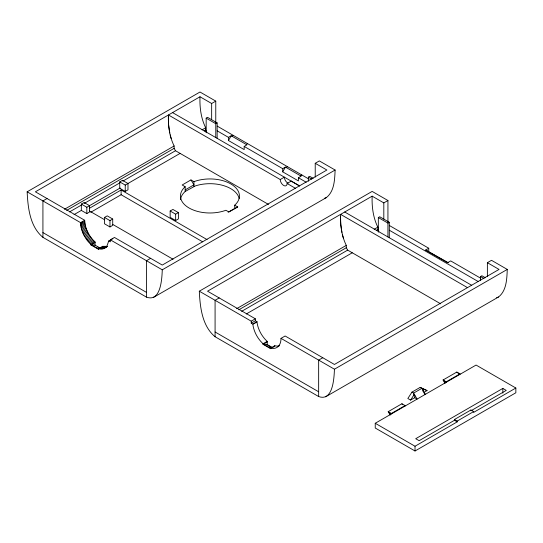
<?xml version="1.0" encoding="UTF-8"?>
<svg xmlns="http://www.w3.org/2000/svg" width="543" height="543" viewBox="0 0 543 543"><rect width="100%" height="100%" fill="white"/><g stroke="black" fill="none" stroke-linecap="round" stroke-linejoin="round"><path stroke-width="0.81" d="M299.451 185.862L291.218 181.104L287.104 183.48A4.853 2.803 60 0 1 283.684 185.475A4.853 2.803 60 0 1 280.242 179.536L168.445 114.98C167.997 125.535 169.436 136.422 174.127 145.979L174.127 148.354L175.498 150.73L268.507 204.433M467.496 287.634L340.604 214.376C340.156 224.931 341.595 235.818 346.285 245.375L346.285 247.751L347.656 250.126L440.672 303.829M315.225 177.093L315.225 163.294L319.338 160.918L335.119 170.027L162.269 269.817C161.943 278.654 160.864 302.39 146.495 297.143L42.924 237.345C29.899 226.594 27.91 207.65 27.15 191.808L199.994 92.011L215.768 101.12L215.768 122.779M335.119 170.027C334.671 179.475 334.502 191.306 326.316 197.618L153.472 297.415M487.383 276.489L487.383 262.69L491.503 260.314L507.277 269.423L334.434 369.213C334.101 378.05 333.022 401.786 318.653 396.539L215.082 336.741C202.057 325.983 200.068 307.046 199.308 291.197L372.152 191.407L387.933 200.516L387.933 222.175M507.277 269.423C506.829 278.871 506.66 290.702 498.481 297.014L325.63 396.811M215.768 101.12L211.655 103.496L199.994 96.763C199.593 107.304 200.964 118.218 205.675 127.768L205.675 130.144L206.707 131.922M387.933 200.516L383.813 202.892L372.152 196.159C371.751 206.7 373.129 217.614 377.833 227.157L377.833 229.54L378.865 231.318M427.056 390.58L420.194 387.363L411.967 392.114L407.847 398.501L410.596 400.082L413.44 395.671L413.637 393.084L421.87 388.333L427.056 390.58L423.628 392.562M315.225 163.294L326.886 170.027L162.269 265.065L114.464 237.461L110.351 239.843L110.351 241.818L108.763 240.909L106.944 246.033L105.335 247.703L103.313 248.721L98.48 248.708L98.48 249.305L90.939 244.947L90.939 244.35C84.932 238.791 80.832 230.89 80.554 222.637L27.15 191.808M112.835 238.655L108.722 241.031M80.737 225.121L82.611 221.449L84.694 220.275C84.918 228.528 89.072 236.415 95.052 241.974L95.052 245.545M228.46 140.522L231.203 135.77L246.922 144.845L244.18 146.434L244.18 149.596L228.46 140.522L228.46 137.359L217.146 130.822M282.699 171.839L285.442 167.088L301.168 176.163L298.419 177.744L298.419 180.914L282.699 171.839L282.699 168.669L244.18 146.434M185.177 186.738L184.403 187.45A29.485 17.023 0 0 0 189.093 208.003A29.485 17.023 0 0 0 224.687 210.704L225.929 210.263L228.936 212.001L237.719 206.931L234.705 205.193L235.479 204.473A29.485 17.023 0 0 0 230.795 183.928A29.485 17.023 0 0 0 195.195 181.219L193.953 181.667L190.946 179.93L182.163 184.993L185.177 186.738L185.177 191.489L184.403 192.202A29.485 17.023 0 0 0 180.514 199.6M80.71 224.856L84.817 222.474M80.629 223.743L84.728 221.361M199.994 96.763L35.383 191.808L84.694 220.275M47.044 198.534L42.924 200.91L42.924 237.345M206.17 132.784L206.17 118.15L207.541 117.356L217.146 122.901L217.146 138.343M64.454 209.299L174.127 145.979M202.064 129.852L205.675 127.768M206.17 118.15L215.768 123.695L217.146 122.901M66.646 210.406L174.127 148.354M204.229 130.972L205.675 130.144M81.335 210.419L81.335 204.08L84.077 202.498L89.568 205.668L89.568 212.001L86.826 213.582L81.335 210.419L74.038 214.628M119.745 181.905L122.487 180.324L127.978 183.486L127.978 189.826L125.236 191.407L119.745 188.245L119.745 181.905L125.236 185.075L180.106 153.391M69.484 211.94L81.912 204.765M84.104 203.496L119.928 182.815M122.854 181.124L175.498 150.73M81.335 204.08L86.826 207.25L120.152 188.007M89.269 208.369L121.116 189.982L207.073 239.612M90.715 212.286L121.116 194.733L202.668 241.818M80.554 222.637L82.611 221.449M228.46 137.359L231.203 135.77M231.888 136.171L233.259 135.377M80.853 225.99L84.966 223.614M81.063 227.157L85.176 224.775M81.328 228.331L85.448 225.956M81.654 229.519L85.774 227.144M104.487 217.444L107.229 215.863L112.713 219.033L112.713 225.365L109.971 226.954L104.487 223.784L104.487 217.444L109.971 220.614L112.713 219.033M82.041 230.714L86.154 228.331M82.475 231.902L86.588 229.526M82.964 233.09L87.077 230.714M83.5 234.271L87.613 231.895M84.09 235.438L88.204 233.062M84.722 236.578L88.835 234.203M246.237 144.452L247.608 143.657M85.394 237.698L89.507 235.323M86.106 238.791L90.226 236.415M86.86 239.843L90.973 237.467M87.647 240.861L91.76 238.486M88.461 241.839L92.575 239.463M89.303 242.762L93.416 240.386M90.172 243.637L94.285 241.262M90.939 244.35L95.052 241.974M185.177 189.901L193.953 184.83L190.946 179.93M90.939 244.947L95.052 242.572M185.177 191.489L195.195 185.971A29.485 17.023 0 0 1 239.178 198.494M98.48 248.708L102.6 246.332L107.426 246.346L103.313 248.721M99.254 248.884L103.367 246.508M100.116 249.006L104.236 246.631M100.957 249.054L105.077 246.678M101.779 249.02L105.892 246.644M102.559 248.911L106.679 246.536M104.025 248.456L107.453 246.474M170.156 211.01L172.905 209.428L178.389 212.598L178.389 218.931L175.647 220.512L170.156 217.349L170.156 211.01L175.647 214.18L178.389 212.598M282.699 168.669L285.442 167.088M286.134 167.482L287.505 166.694M280.242 179.536L284.362 177.161A4.853 2.803 60 0 0 288.021 183.215M228.121 212.164L237.719 206.931M150.608 258.332L146.495 260.708L146.495 297.143M300.476 175.769L301.854 174.975M308.37 181.219L308.37 177.154L309.741 176.36L313.168 178.342M372.152 196.159L207.541 291.197L255.346 318.802L255.346 320.784L251.233 323.16L251.233 321.178L199.308 291.197M219.202 297.931L215.082 300.306L215.082 336.741M378.328 232.173L378.328 217.546L379.7 216.752L389.304 222.297L389.304 237.739M236.619 308.695L346.285 245.375M374.222 229.248L377.833 227.157M378.328 217.546L387.933 223.092L389.304 222.297M238.811 309.802L346.285 247.751M376.394 230.368L377.833 229.54M241.642 311.336L347.656 250.126M246.25 313.997L352.264 252.787M251.233 321.178L255.346 318.802M251.233 323.16L252.814 324.069L256.975 321.87A19.982 11.539 60 0 0 266.443 340.658L267.21 341.371L267.21 344.941M279.584 345.742A19.982 11.539 60 0 1 275.525 345.905L274.758 345.728L270.645 348.104L270.645 348.701L263.097 344.343L262.33 343.033A19.982 11.539 60 0 1 252.862 324.246L256.975 321.87M263.097 343.746L267.21 341.371M480.569 278.159L450.69 260.905L447.602 262.69L425.658 250.018L428.739 248.239L389.385 225.515M263.097 344.343L267.21 341.968M270.645 348.104L271.412 348.28A19.982 11.539 60 0 0 281.002 338.364L285.116 335.988L334.434 364.462L499.044 269.423L487.383 262.69M272.871 347.411L274.758 346.325L274.758 345.728M322.773 357.728L318.653 360.104L318.653 396.539M480.528 280.616L480.528 276.55L481.899 275.756L485.327 277.738M413.44 395.671L414.709 394.937L414.709 397.707L410.596 400.082M424.205 389.453L422.936 390.186L422.936 391.401M390.186 415.09L388.204 411.669L401.929 403.748L405.078 405.567L405.078 406.042M445.056 383.412L443.081 379.985L456.799 372.07L459.948 373.889L459.948 374.358M388.204 411.669L391.36 413.488L405.078 405.567M443.081 379.985L446.231 381.81L459.948 373.889M375.24 423.269L476.068 365.052L515.85 388.021L515.85 392.772L415.022 450.989L375.24 428.02L375.24 423.269L415.022 446.237L457.206 421.877L457.206 421.09L473.666 411.587L473.666 412.375L515.85 388.021M473.666 411.587L470.924 409.999L470.924 410.793L506.246 390.397L502.818 388.421L415.707 438.71L419.142 440.692L454.464 420.296L457.206 421.877M454.464 420.296L454.464 419.501L470.924 409.999M326.316 197.618L324.415 198.344M498.481 297.014L496.573 297.74M425.658 250.018L448.498 262.805M308.37 177.154L311.797 179.136M480.528 276.55L483.956 278.532M217.227 126.119L308.41 178.762M298.419 177.744L306.204 182.238M389.304 230.218L478.254 281.573M172.559 112.605L299.532 185.91M344.717 212.001L471.691 285.306M459.263 373.964L456.799 372.07M443.488 380.697L446.231 382.279L446.231 381.81M420.194 387.363L421.87 388.333L425.339 394.34L424.137 393.648M411.967 392.114L413.637 393.084L417.112 399.091L414.709 397.707M454.464 419.501L457.206 421.09M89.303 210.901L104.731 219.806M112.808 224.469L173.054 259.255M255.346 320.784L256.927 321.694M110.351 239.843L162.269 269.817M281.002 338.364L334.434 369.213M388.618 412.375L391.36 413.963L391.36 413.488M99.858 247.92L95.052 245.144L91.278 244.75L98.826 249.108M272.016 347.316L267.21 344.54L263.443 344.147L270.984 348.504M97.794 247.126L99.172 247.92M267.896 345.334L271.33 347.316M42.924 232.594L146.495 292.392M215.082 331.99L318.653 391.781M287.104 183.48L295.338 188.245M401.929 403.748L402.336 404.454M342.355 234.291L343.339 237.963M170.19 134.895L171.181 138.567M341.934 232.377L340.78 224.408L340.522 216.345M169.769 132.981L168.622 125.012L168.364 116.949M502.818 388.421L502.818 393.173M428.739 248.239L428.739 251.402M415.022 446.237L415.022 450.989M387.933 223.092L387.933 236.911M383.813 202.892L383.813 219.128M234.705 205.193L234.705 208.363M215.768 123.695L215.768 137.515M211.655 103.496L211.655 119.731M193.953 181.667L193.953 186.419M175.647 214.18L175.647 220.512M125.236 185.075L125.236 191.407M121.116 189.982L121.116 194.733M109.971 220.614L109.971 226.954M102.6 246.332L102.6 246.929M86.826 207.25L86.826 213.582M291.218 181.104A4.853 2.803 60 0 1 291.191 181.606"/></g></svg>
